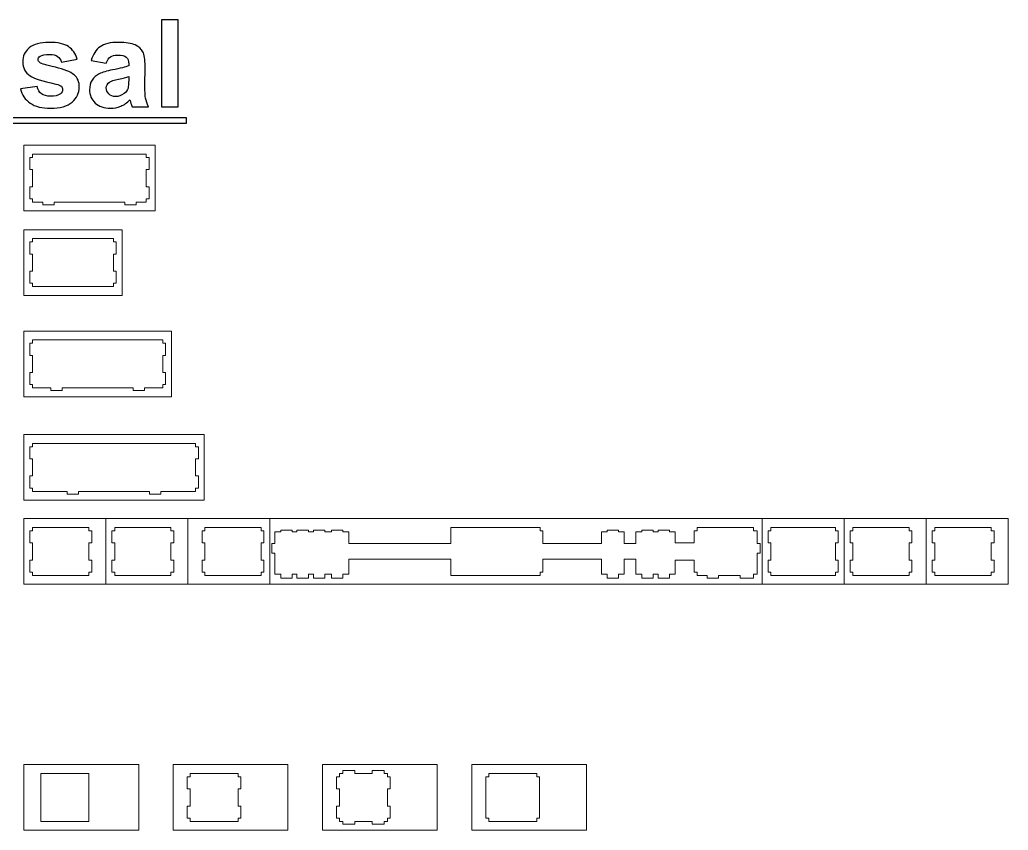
# Model space of a CAD drawing. Header units: millimetres. Extents: x -489 to 489, y -241 to 468.
# Drawn here: x 60.6 to 347.6, y 232.5 to 467.9 of the extents above; entities that cross this region are included whole.
import ezdxf

# ---------------------------------------------------------------- set-up
doc = ezdxf.new("R2010")
doc.units = ezdxf.units.MM
doc.header["$MEASUREMENT"] = 0
doc.layers.add('Layer 1', color=7, linetype='Continuous')

msp = doc.modelspace()

# ---------------------------------------------------------------- linework, layer by layer
at = {"layer": 'Layer 1', "color": 250, "lineweight": 9}
msp.add_lwpolyline([(133.2512, 303.9031), (276.1262, 303.9031), (276.1262, 322.9531), (133.2512, 322.9531), (133.2512, 303.9031)], close=True, dxfattribs=at)
at = {"layer": 'Layer 1', "color": 250}
for points, knots in [([(101.7736, 442.5953), (101.7736, 442.5953), (101.7736, 467.8541), (101.7736, 467.8541), (101.7736, 467.8541), (101.7736, 467.8541), (106.6066, 467.8541), (106.6066, 467.8541), (106.6066, 467.8541), (106.6066, 467.8541), (106.6066, 442.5953), (106.6066, 442.5953), (106.6066, 442.5953), (106.6066, 442.5953), (101.7736, 442.5953), (101.7736, 442.5953)], [0, 0, 0, 0, 0.2, 0.2, 0.2, 0.2, 0.4, 0.4, 0.4, 0.4, 0.6, 0.6, 0.6, 0.6, 1, 1, 1, 1]), ([(60.8044, 447.7458), (60.8044, 447.7458), (65.6727, 448.4867), (65.6727, 448.4867), (65.6727, 448.4867), (65.8785, 447.5518), (66.2959, 446.8404), (66.9309, 446.3583), (66.9309, 446.3583), (67.5601, 445.8702), (68.4479, 445.6292), (69.5827, 445.6292), (69.5827, 445.6292), (70.835, 445.6292), (71.7758, 445.8585), (72.4108, 446.3171), (72.4108, 446.3171), (72.8341, 446.6405), (73.0457, 447.0756), (73.0457, 447.6165), (73.0457, 447.6165), (73.0457, 447.981), (72.9282, 448.2868), (72.6989, 448.5278), (72.6989, 448.5278), (72.4578, 448.7571), (71.9169, 448.9747), (71.082, 449.1687), (71.082, 449.1687), (67.172, 450.033), (64.6967, 450.8209), (63.6501, 451.5323), (63.6501, 451.5323), (62.1979, 452.526), (61.4747, 453.9018), (61.4747, 455.6598), (61.4747, 455.6598), (61.4747, 457.2532), (62.1038, 458.5879), (63.3561, 459.6697), (63.3561, 459.6697), (64.6085, 460.7516), (66.5488, 461.2925), (69.177, 461.2925), (69.177, 461.2925), (71.6817, 461.2925), (73.5455, 460.8809), (74.7626, 460.0636), (74.7626, 460.0636), (75.9797, 459.2405), (76.8205, 458.0293), (77.2791, 456.4242), (77.2791, 456.4242), (77.2791, 456.4242), (72.7282, 455.5775), (72.7282, 455.5775), (72.7282, 455.5775), (72.5342, 456.2948), (72.1579, 456.8475), (71.6111, 457.2297), (71.6111, 457.2297), (71.0643, 457.6118), (70.2823, 457.8), (69.2652, 457.8), (69.2652, 457.8), (67.9834, 457.8), (67.0662, 457.6236), (66.5076, 457.2649), (66.5076, 457.2649), (66.1372, 457.0121), (65.9549, 456.6829), (65.9549, 456.283), (65.9549, 456.283), (65.9549, 455.9362), (66.1137, 455.6422), (66.4371, 455.4011), (66.4371, 455.4011), (66.878, 455.0777), (68.3891, 454.625), (70.9761, 454.037), (70.9761, 454.037), (73.5632, 453.4491), (75.3682, 452.7318), (76.3913, 451.8792), (76.3913, 451.8792), (77.4084, 451.0208), (77.9141, 449.8155), (77.9141, 448.275), (77.9141, 448.275), (77.9141, 446.5993), (77.2144, 445.1529), (75.8092, 443.9476), (75.8092, 443.9476), (74.4098, 442.7423), (72.3343, 442.1367), (69.5827, 442.1367), (69.5827, 442.1367), (67.0897, 442.1367), (65.1141, 442.6423), (63.656, 443.6478), (63.656, 443.6478), (62.2037, 444.6532), (61.2512, 446.0172), (60.8044, 447.7458)], [0, 0, 0, 0, 0.03703704, 0.03703704, 0.03703704, 0.03703704, 0.07407407, 0.07407407, 0.07407407, 0.07407407, 0.11111111, 0.11111111, 0.11111111, 0.11111111, 0.14814815, 0.14814815, 0.14814815, 0.14814815, 0.18518519, 0.18518519, 0.18518519, 0.18518519, 0.22222222, 0.22222222, 0.22222222, 0.22222222, 0.25925926, 0.25925926, 0.25925926, 0.25925926, 0.2962963, 0.2962963, 0.2962963, 0.2962963, 0.33333333, 0.33333333, 0.33333333, 0.33333333, 0.37037037, 0.37037037, 0.37037037, 0.37037037, 0.40740741, 0.40740741, 0.40740741, 0.40740741, 0.44444444, 0.44444444, 0.44444444, 0.44444444, 0.48148148, 0.48148148, 0.48148148, 0.48148148, 0.51851852, 0.51851852, 0.51851852, 0.51851852, 0.55555556, 0.55555556, 0.55555556, 0.55555556, 0.59259259, 0.59259259, 0.59259259, 0.59259259, 0.62962963, 0.62962963, 0.62962963, 0.62962963, 0.66666667, 0.66666667, 0.66666667, 0.66666667, 0.7037037, 0.7037037, 0.7037037, 0.7037037, 0.74074074, 0.74074074, 0.74074074, 0.74074074, 0.77777778, 0.77777778, 0.77777778, 0.77777778, 0.81481481, 0.81481481, 0.81481481, 0.81481481, 0.85185185, 0.85185185, 0.85185185, 0.85185185, 0.88888889, 0.88888889, 0.88888889, 0.88888889, 0.92592593, 0.92592593, 0.92592593, 0.92592593, 1, 1, 1, 1]), ([(85.7516, 455.26), (85.7516, 455.26), (81.3772, 456.0361), (81.3772, 456.0361), (81.3772, 456.0361), (81.8711, 457.8235), (82.7236, 459.1464), (83.9289, 460.0048), (83.9289, 460.0048), (85.1343, 460.8633), (86.9275, 461.2925), (89.3029, 461.2925), (89.3029, 461.2925), (91.4607, 461.2925), (93.0717, 461.0397), (94.1301, 460.5281), (94.1301, 460.5281), (95.1825, 460.0166), (95.9292, 459.3698), (96.3584, 458.582), (96.3584, 458.582), (96.7877, 457.7941), (97.0052, 456.3536), (97.0052, 454.2487), (97.0052, 454.2487), (97.0052, 454.2487), (96.9347, 448.6043), (96.9347, 448.6043), (96.9347, 448.6043), (96.9347, 446.9991), (97.0111, 445.8115), (97.164, 445.0471), (97.164, 445.0471), (97.3168, 444.2827), (97.6049, 443.4655), (98.0283, 442.5953), (98.0283, 442.5953), (98.0283, 442.5953), (93.2305, 442.5953), (93.2305, 442.5953), (93.2305, 442.5953), (93.107, 442.9128), (92.9483, 443.3832), (92.766, 444.0064), (92.766, 444.0064), (92.6896, 444.2945), (92.6308, 444.4827), (92.5955, 444.5709), (92.5955, 444.5709), (91.7723, 443.7595), (90.8904, 443.1539), (89.9497, 442.7482), (89.9497, 442.7482), (89.0089, 442.3425), (88.0094, 442.1367), (86.9452, 442.1367), (86.9452, 442.1367), (85.0696, 442.1367), (83.5879, 442.6482), (82.5061, 443.6713), (82.5061, 443.6713), (81.4242, 444.6884), (80.8833, 445.982), (80.8833, 447.5459), (80.8833, 447.5459), (80.8833, 448.5749), (81.1302, 449.498), (81.6241, 450.3094), (81.6241, 450.3094), (82.118, 451.1149), (82.8059, 451.7381), (83.6996, 452.1673), (83.6996, 452.1673), (84.5875, 452.5965), (85.8692, 452.9728), (87.5449, 453.2962), (87.5449, 453.2962), (89.8027, 453.7195), (91.3725, 454.1193), (92.2427, 454.4839), (92.2427, 454.4839), (92.2427, 454.4839), (92.2427, 454.9719), (92.2427, 454.9719), (92.2427, 454.9719), (92.2427, 455.9126), (92.0134, 456.5829), (91.5548, 456.9886), (91.5548, 456.9886), (91.0903, 457.3884), (90.2201, 457.5883), (88.9443, 457.5883), (88.9443, 457.5883), (88.0799, 457.5883), (87.4097, 457.4178), (86.9275, 457.0709), (86.9275, 457.0709), (86.4395, 456.7299), (86.0515, 456.1243), (85.7516, 455.26)], [0, 0, 0, 0, 0.03846154, 0.03846154, 0.03846154, 0.03846154, 0.07692308, 0.07692308, 0.07692308, 0.07692308, 0.11538462, 0.11538462, 0.11538462, 0.11538462, 0.15384615, 0.15384615, 0.15384615, 0.15384615, 0.19230769, 0.19230769, 0.19230769, 0.19230769, 0.23076923, 0.23076923, 0.23076923, 0.23076923, 0.26923077, 0.26923077, 0.26923077, 0.26923077, 0.30769231, 0.30769231, 0.30769231, 0.30769231, 0.34615385, 0.34615385, 0.34615385, 0.34615385, 0.38461538, 0.38461538, 0.38461538, 0.38461538, 0.42307692, 0.42307692, 0.42307692, 0.42307692, 0.46153846, 0.46153846, 0.46153846, 0.46153846, 0.5, 0.5, 0.5, 0.5, 0.53846154, 0.53846154, 0.53846154, 0.53846154, 0.57692308, 0.57692308, 0.57692308, 0.57692308, 0.61538462, 0.61538462, 0.61538462, 0.61538462, 0.65384615, 0.65384615, 0.65384615, 0.65384615, 0.69230769, 0.69230769, 0.69230769, 0.69230769, 0.73076923, 0.73076923, 0.73076923, 0.73076923, 0.76923077, 0.76923077, 0.76923077, 0.76923077, 0.80769231, 0.80769231, 0.80769231, 0.80769231, 0.84615385, 0.84615385, 0.84615385, 0.84615385, 0.88461538, 0.88461538, 0.88461538, 0.88461538, 0.92307692, 0.92307692, 0.92307692, 0.92307692, 1, 1, 1, 1]), ([(92.2427, 451.3442), (91.6254, 451.1384), (90.6435, 450.8914), (89.297, 450.6033), (89.297, 450.6033), (87.9565, 450.3152), (87.0745, 450.033), (86.663, 449.7626), (86.663, 449.7626), (86.0338, 449.3098), (85.7163, 448.7454), (85.7163, 448.0575), (85.7163, 448.0575), (85.7163, 447.3754), (85.9692, 446.7933), (86.4748, 446.2995), (86.4748, 446.2995), (86.9805, 445.8056), (87.6213, 445.5586), (88.4033, 445.5586), (88.4033, 445.5586), (89.2735, 445.5586), (90.1084, 445.8467), (90.9022, 446.4171), (90.9022, 446.4171), (91.4842, 446.858), (91.8723, 447.3872), (92.0546, 448.0222), (92.0546, 448.0222), (92.178, 448.4338), (92.2427, 449.2216), (92.2427, 450.3799), (92.2427, 450.3799), (92.2427, 450.3799), (92.2427, 451.3442), (92.2427, 451.3442)], [0, 0, 0, 0, 0.1, 0.1, 0.1, 0.1, 0.2, 0.2, 0.2, 0.2, 0.3, 0.3, 0.3, 0.3, 0.4, 0.4, 0.4, 0.4, 0.5, 0.5, 0.5, 0.5, 0.6, 0.6, 0.6, 0.6, 0.7, 0.7, 0.7, 0.7, 0.8, 0.8, 0.8, 0.8, 1, 1, 1, 1]), ([(-49.803, 439.3882), (-49.803, 439.3882), (109.0349, 439.3882), (109.0349, 439.3882), (109.0349, 439.3882), (109.0349, 439.3882), (109.0349, 437.7847), (109.0349, 437.7847), (109.0349, 437.7847), (109.0349, 437.7847), (-49.803, 437.7847), (-49.803, 437.7847), (-49.803, 437.7847), (-49.803, 437.7847), (-49.803, 439.3882), (-49.803, 439.3882)], [0, 0, 0, 0, 0.2, 0.2, 0.2, 0.2, 0.4, 0.4, 0.4, 0.4, 0.6, 0.6, 0.6, 0.6, 1, 1, 1, 1])]:
    msp.add_open_spline(points, degree=3, knots=knots, dxfattribs=at)
at = {"layer": 'Layer 1', "color": 250, "lineweight": 9}
for points, knots in [([(61.8137, 431.3939), (61.8137, 431.3939), (61.8137, 412.3439), (61.8137, 412.3439), (61.8137, 412.3439), (61.8137, 412.3439), (99.9137, 412.3439), (99.9137, 412.3439), (99.9137, 412.3439), (99.9137, 412.3439), (99.9137, 431.3939), (99.9137, 431.3939), (99.9137, 431.3939), (99.9137, 431.3939), (61.8137, 431.3939), (61.8137, 431.3939)], [0, 0, 0, 0, 0.2, 0.2, 0.2, 0.2, 0.4, 0.4, 0.4, 0.4, 0.6, 0.6, 0.6, 0.6, 1, 1, 1, 1]), ([(61.8137, 387.7939), (61.8137, 387.7939), (61.8137, 406.8439), (61.8137, 406.8439), (61.8137, 406.8439), (61.8137, 406.8439), (90.3887, 406.8439), (90.3887, 406.8439), (90.3887, 406.8439), (90.3887, 406.8439), (90.3887, 387.7939), (90.3887, 387.7939), (90.3887, 387.7939), (90.3887, 387.7939), (61.8137, 387.7939), (61.8137, 387.7939)], [0, 0, 0, 0, 0.2, 0.2, 0.2, 0.2, 0.4, 0.4, 0.4, 0.4, 0.6, 0.6, 0.6, 0.6, 1, 1, 1, 1]), ([(61.8137, 358.3563), (61.8137, 358.3563), (61.8137, 377.4063), (61.8137, 377.4063), (61.8137, 377.4063), (61.8137, 377.4063), (104.6762, 377.4063), (104.6762, 377.4063), (104.6762, 377.4063), (104.6762, 377.4063), (104.6762, 358.3563), (104.6762, 358.3563), (104.6762, 358.3563), (104.6762, 358.3563), (61.8137, 358.3563), (61.8137, 358.3563)], [0, 0, 0, 0, 0.2, 0.2, 0.2, 0.2, 0.4, 0.4, 0.4, 0.4, 0.6, 0.6, 0.6, 0.6, 1, 1, 1, 1]), ([(61.8137, 347.3744), (61.8137, 347.3744), (61.8137, 328.3244), (61.8137, 328.3244), (61.8137, 328.3244), (61.8137, 328.3244), (114.2012, 328.3244), (114.2012, 328.3244), (114.2012, 328.3244), (114.2012, 328.3244), (114.2012, 347.3744), (114.2012, 347.3744), (114.2012, 347.3744), (114.2012, 347.3744), (61.8137, 347.3744), (61.8137, 347.3744)], [0, 0, 0, 0, 0.2, 0.2, 0.2, 0.2, 0.4, 0.4, 0.4, 0.4, 0.6, 0.6, 0.6, 0.6, 1, 1, 1, 1]), ([(61.8137, 303.9031), (61.8137, 303.9031), (61.8137, 322.9531), (61.8137, 322.9531), (61.8137, 322.9531), (61.8137, 322.9531), (85.6262, 322.9531), (85.6262, 322.9531), (85.6262, 322.9531), (85.6262, 322.9531), (85.6262, 303.9031), (85.6262, 303.9031), (85.6262, 303.9031), (85.6262, 303.9031), (61.8137, 303.9031), (61.8137, 303.9031)], [0, 0, 0, 0, 0.2, 0.2, 0.2, 0.2, 0.4, 0.4, 0.4, 0.4, 0.6, 0.6, 0.6, 0.6, 1, 1, 1, 1]), ([(85.6262, 303.9031), (85.6262, 303.9031), (85.6262, 322.9531), (85.6262, 322.9531), (85.6262, 322.9531), (85.6262, 322.9531), (109.4387, 322.9531), (109.4387, 322.9531), (109.4387, 322.9531), (109.4387, 322.9531), (109.4387, 303.9031), (109.4387, 303.9031), (109.4387, 303.9031), (109.4387, 303.9031), (85.6262, 303.9031), (85.6262, 303.9031)], [0, 0, 0, 0, 0.2, 0.2, 0.2, 0.2, 0.4, 0.4, 0.4, 0.4, 0.6, 0.6, 0.6, 0.6, 1, 1, 1, 1]), ([(109.4387, 303.9031), (109.4387, 303.9031), (109.4387, 322.9531), (109.4387, 322.9531), (109.4387, 322.9531), (109.4387, 322.9531), (133.2512, 322.9531), (133.2512, 322.9531), (133.2512, 322.9531), (133.2512, 322.9531), (133.2512, 303.9031), (133.2512, 303.9031), (133.2512, 303.9031), (133.2512, 303.9031), (109.4387, 303.9031), (109.4387, 303.9031)], [0, 0, 0, 0, 0.2, 0.2, 0.2, 0.2, 0.4, 0.4, 0.4, 0.4, 0.6, 0.6, 0.6, 0.6, 1, 1, 1, 1]), ([(276.1262, 303.9031), (276.1262, 303.9031), (276.1262, 322.9531), (276.1262, 322.9531), (276.1262, 322.9531), (276.1262, 322.9531), (299.9387, 322.9531), (299.9387, 322.9531), (299.9387, 322.9531), (299.9387, 322.9531), (299.9387, 303.9031), (299.9387, 303.9031), (299.9387, 303.9031), (299.9387, 303.9031), (276.1262, 303.9031), (276.1262, 303.9031)], [0, 0, 0, 0, 0.2, 0.2, 0.2, 0.2, 0.4, 0.4, 0.4, 0.4, 0.6, 0.6, 0.6, 0.6, 1, 1, 1, 1]), ([(299.9387, 303.9031), (299.9387, 303.9031), (299.9387, 322.9531), (299.9387, 322.9531), (299.9387, 322.9531), (299.9387, 322.9531), (323.7512, 322.9531), (323.7512, 322.9531), (323.7512, 322.9531), (323.7512, 322.9531), (323.7512, 303.9031), (323.7512, 303.9031), (323.7512, 303.9031), (323.7512, 303.9031), (299.9387, 303.9031), (299.9387, 303.9031)], [0, 0, 0, 0, 0.2, 0.2, 0.2, 0.2, 0.4, 0.4, 0.4, 0.4, 0.6, 0.6, 0.6, 0.6, 1, 1, 1, 1]), ([(323.7512, 303.9031), (323.7512, 303.9031), (323.7512, 322.9531), (323.7512, 322.9531), (323.7512, 322.9531), (323.7512, 322.9531), (347.5637, 322.9531), (347.5637, 322.9531), (347.5637, 322.9531), (347.5637, 322.9531), (347.5637, 303.9031), (347.5637, 303.9031), (347.5637, 303.9031), (347.5637, 303.9031), (323.7512, 303.9031), (323.7512, 303.9031)], [0, 0, 0, 0, 0.2, 0.2, 0.2, 0.2, 0.4, 0.4, 0.4, 0.4, 0.6, 0.6, 0.6, 0.6, 1, 1, 1, 1]), ([(61.8137, 232.4552), (61.8137, 232.4552), (61.8137, 251.5052), (61.8137, 251.5052), (61.8137, 251.5052), (61.8137, 251.5052), (95.1512, 251.5052), (95.1512, 251.5052), (95.1512, 251.5052), (95.1512, 251.5052), (95.1512, 232.4552), (95.1512, 232.4552), (95.1512, 232.4552), (95.1512, 232.4552), (61.8137, 232.4552), (61.8137, 232.4552)], [0, 0, 0, 0, 0.2, 0.2, 0.2, 0.2, 0.4, 0.4, 0.4, 0.4, 0.6, 0.6, 0.6, 0.6, 1, 1, 1, 1]), ([(105.1512, 232.4552), (105.1512, 232.4552), (105.1512, 251.5052), (105.1512, 251.5052), (105.1512, 251.5052), (105.1512, 251.5052), (138.4887, 251.5052), (138.4887, 251.5052), (138.4887, 251.5052), (138.4887, 251.5052), (138.4887, 232.4552), (138.4887, 232.4552), (138.4887, 232.4552), (138.4887, 232.4552), (105.1512, 232.4552), (105.1512, 232.4552)], [0, 0, 0, 0, 0.2, 0.2, 0.2, 0.2, 0.4, 0.4, 0.4, 0.4, 0.6, 0.6, 0.6, 0.6, 1, 1, 1, 1]), ([(148.4887, 232.4552), (148.4887, 232.4552), (148.4887, 251.5052), (148.4887, 251.5052), (148.4887, 251.5052), (148.4887, 251.5052), (181.8262, 251.5052), (181.8262, 251.5052), (181.8262, 251.5052), (181.8262, 251.5052), (181.8262, 232.4552), (181.8262, 232.4552), (181.8262, 232.4552), (181.8262, 232.4552), (148.4887, 232.4552), (148.4887, 232.4552)], [0, 0, 0, 0, 0.2, 0.2, 0.2, 0.2, 0.4, 0.4, 0.4, 0.4, 0.6, 0.6, 0.6, 0.6, 1, 1, 1, 1]), ([(191.8262, 232.4552), (191.8262, 232.4552), (191.8262, 251.5052), (191.8262, 251.5052), (191.8262, 251.5052), (191.8262, 251.5052), (225.1637, 251.5052), (225.1637, 251.5052), (225.1637, 251.5052), (225.1637, 251.5052), (225.1637, 232.4552), (225.1637, 232.4552), (225.1637, 232.4552), (225.1637, 232.4552), (191.8262, 232.4552), (191.8262, 232.4552)], [0, 0, 0, 0, 0.2, 0.2, 0.2, 0.2, 0.4, 0.4, 0.4, 0.4, 0.6, 0.6, 0.6, 0.6, 1, 1, 1, 1]), ([(195.936, 235.9987), (195.936, 235.9987), (195.936, 247.9865), (195.936, 247.9865), (195.936, 247.9865), (195.936, 247.9865), (196.7474, 247.9865), (196.7474, 247.9865)], [0, 0, 0, 0, 0.33333333, 0.33333333, 0.33333333, 0.33333333, 1, 1, 1, 1]), ([(211.5039, 235.9987), (211.5039, 235.9987), (211.5039, 247.9865), (211.5039, 247.9865), (211.5039, 247.9865), (211.5039, 247.9865), (210.6925, 247.9865), (210.6925, 247.9865)], [0, 0, 0, 0, 0.33333333, 0.33333333, 0.33333333, 0.33333333, 1, 1, 1, 1])]:
    msp.add_open_spline(points, degree=3, knots=knots, dxfattribs=at)
for points in [[(63.5548, 427.8629), (63.5548, 427.8629), (64.3662, 427.8629), (64.3662, 427.8629)], [(63.5548, 424.369), (63.5548, 424.369), (63.5548, 427.8629), (63.5548, 427.8629)], [(64.3662, 427.8629), (64.3662, 427.8629), (64.3662, 428.8416), (64.3662, 428.8416)], [(64.3662, 428.8416), (64.3662, 428.8416), (97.3613, 428.8416), (97.3613, 428.8416)], [(97.3613, 427.8629), (97.3613, 427.8629), (97.3613, 428.8416), (97.3613, 428.8416)], [(98.1727, 427.8629), (98.1727, 427.8629), (97.3613, 427.8629), (97.3613, 427.8629)], [(98.1727, 427.8629), (98.1727, 427.8629), (98.1727, 424.369), (98.1727, 424.369)], [(64.3662, 424.369), (64.3662, 424.369), (63.5548, 424.369), (63.5548, 424.369)], [(64.3662, 419.369), (64.3662, 419.369), (64.3662, 424.369), (64.3662, 424.369)], [(97.3613, 424.369), (97.3613, 424.369), (98.1727, 424.369), (98.1727, 424.369)], [(97.3613, 424.369), (97.3613, 424.369), (97.3613, 419.369), (97.3613, 419.369)], [(63.5548, 419.369), (63.5548, 419.369), (64.3662, 419.369), (64.3662, 419.369)], [(63.5548, 415.8751), (63.5548, 415.8751), (63.5548, 419.369), (63.5548, 419.369)], [(98.1727, 419.369), (98.1727, 419.369), (97.3613, 419.369), (97.3613, 419.369)], [(98.1727, 419.369), (98.1727, 419.369), (98.1727, 415.8751), (98.1727, 415.8751)], [(64.3662, 415.8751), (64.3662, 415.8751), (63.5548, 415.8751), (63.5548, 415.8751)], [(64.3662, 414.8964), (64.3662, 414.8964), (64.3662, 415.8751), (64.3662, 415.8751)], [(67.2747, 414.8964), (67.2747, 414.8964), (64.3662, 414.8964), (64.3662, 414.8964)], [(67.2747, 414.8964), (67.2747, 414.8964), (67.2747, 414.1219), (67.2747, 414.1219)], [(67.2747, 414.1219), (67.2747, 414.1219), (70.5767, 414.1219), (70.5767, 414.1219)], [(70.5767, 414.1219), (70.5767, 414.1219), (70.5767, 414.8964), (70.5767, 414.8964)], [(70.5767, 414.8964), (70.5767, 414.8964), (91.1507, 414.8964), (91.1507, 414.8964)], [(91.1507, 414.8964), (91.1507, 414.8964), (91.1507, 414.1219), (91.1507, 414.1219)], [(91.1507, 414.1219), (91.1507, 414.1219), (94.4527, 414.1219), (94.4527, 414.1219)], [(97.3613, 414.8964), (97.3613, 414.8964), (94.4527, 414.8964), (94.4527, 414.8964)], [(94.4527, 414.1219), (94.4527, 414.1219), (94.4527, 414.8964), (94.4527, 414.8964)], [(97.3613, 415.8751), (97.3613, 415.8751), (97.3613, 414.8964), (97.3613, 414.8964)], [(97.3613, 415.8751), (97.3613, 415.8751), (98.1727, 415.8751), (98.1727, 415.8751)], [(63.5548, 403.3129), (63.5548, 403.3129), (64.3662, 403.3129), (64.3662, 403.3129)], [(63.5548, 399.819), (63.5548, 399.819), (63.5548, 403.3129), (63.5548, 403.3129)], [(64.3662, 403.3129), (64.3662, 403.3129), (64.3662, 404.2916), (64.3662, 404.2916)], [(64.3662, 404.2916), (64.3662, 404.2916), (87.8363, 404.2916), (87.8363, 404.2916)], [(87.8363, 403.3129), (87.8363, 403.3129), (87.8363, 404.2916), (87.8363, 404.2916)], [(88.6477, 403.3129), (88.6477, 403.3129), (87.8363, 403.3129), (87.8363, 403.3129)], [(88.6477, 403.3129), (88.6477, 403.3129), (88.6477, 399.819), (88.6477, 399.819)], [(64.3662, 399.819), (64.3662, 399.819), (63.5548, 399.819), (63.5548, 399.819)], [(64.3662, 394.819), (64.3662, 394.819), (64.3662, 399.819), (64.3662, 399.819)], [(87.8363, 399.819), (87.8363, 399.819), (88.6477, 399.819), (88.6477, 399.819)], [(87.8363, 399.819), (87.8363, 399.819), (87.8363, 394.819), (87.8363, 394.819)], [(63.5548, 394.819), (63.5548, 394.819), (64.3662, 394.819), (64.3662, 394.819)], [(63.5548, 391.3251), (63.5548, 391.3251), (63.5548, 394.819), (63.5548, 394.819)], [(88.6477, 394.819), (88.6477, 394.819), (87.8363, 394.819), (87.8363, 394.819)], [(88.6477, 394.819), (88.6477, 394.819), (88.6477, 391.3251), (88.6477, 391.3251)], [(64.3662, 391.3251), (64.3662, 391.3251), (63.5548, 391.3251), (63.5548, 391.3251)], [(64.3662, 390.3464), (64.3662, 390.3464), (64.3662, 391.3251), (64.3662, 391.3251)], [(87.8363, 390.3464), (87.8363, 390.3464), (64.3662, 390.3464), (64.3662, 390.3464)], [(87.8363, 391.3251), (87.8363, 391.3251), (87.8363, 390.3464), (87.8363, 390.3464)], [(87.8363, 391.3251), (87.8363, 391.3251), (88.6477, 391.3251), (88.6477, 391.3251)], [(63.5548, 373.8753), (63.5548, 373.8753), (64.3662, 373.8753), (64.3662, 373.8753)], [(63.5548, 370.3814), (63.5548, 370.3814), (63.5548, 373.8753), (63.5548, 373.8753)], [(64.3662, 373.8753), (64.3662, 373.8753), (64.3662, 374.854), (64.3662, 374.854)], [(64.3662, 374.8539), (64.3662, 374.8539), (102.1238, 374.8539), (102.1238, 374.8539)], [(102.1238, 373.8753), (102.1238, 373.8753), (102.1238, 374.854), (102.1238, 374.854)], [(102.9352, 373.8753), (102.9352, 373.8753), (102.1238, 373.8753), (102.1238, 373.8753)], [(102.9352, 373.8753), (102.9352, 373.8753), (102.9352, 370.3814), (102.9352, 370.3814)], [(64.3662, 370.3814), (64.3662, 370.3814), (63.5548, 370.3814), (63.5548, 370.3814)], [(64.3662, 365.3814), (64.3662, 365.3814), (64.3662, 370.3814), (64.3662, 370.3814)], [(102.1238, 370.3814), (102.1238, 370.3814), (102.9352, 370.3814), (102.9352, 370.3814)], [(102.1238, 370.3814), (102.1238, 370.3814), (102.1238, 365.3814), (102.1238, 365.3814)], [(63.5548, 365.3814), (63.5548, 365.3814), (64.3662, 365.3814), (64.3662, 365.3814)], [(63.5548, 361.8875), (63.5548, 361.8875), (63.5548, 365.3814), (63.5548, 365.3814)], [(102.9352, 365.3814), (102.9352, 365.3814), (102.1238, 365.3814), (102.1238, 365.3814)], [(102.9352, 365.3814), (102.9352, 365.3814), (102.9352, 361.8875), (102.9352, 361.8875)], [(64.3662, 361.8875), (64.3662, 361.8875), (63.5548, 361.8875), (63.5548, 361.8875)], [(64.3662, 360.9088), (64.3662, 360.9088), (64.3662, 361.8875), (64.3662, 361.8875)], [(102.1238, 361.8875), (102.1238, 361.8875), (102.1238, 360.9088), (102.1238, 360.9088)], [(102.1238, 361.8875), (102.1238, 361.8875), (102.9352, 361.8875), (102.9352, 361.8875)], [(69.656, 360.9087), (69.656, 360.9087), (64.3662, 360.9087), (64.3662, 360.9087)], [(69.656, 360.9087), (69.656, 360.9087), (69.656, 360.1343), (69.656, 360.1343)], [(69.656, 360.1343), (69.656, 360.1343), (72.958, 360.1343), (72.958, 360.1343)], [(72.958, 360.1343), (72.958, 360.1343), (72.958, 360.9088), (72.958, 360.9088)], [(93.532, 360.9088), (93.532, 360.9088), (72.958, 360.9088), (72.958, 360.9088)], [(93.532, 360.9088), (93.532, 360.9088), (93.532, 360.1343), (93.532, 360.1343)], [(93.532, 360.1343), (93.532, 360.1343), (96.834, 360.1343), (96.834, 360.1343)], [(102.1238, 360.9088), (102.1238, 360.9088), (96.834, 360.9088), (96.834, 360.9088)], [(96.834, 360.1343), (96.834, 360.1343), (96.834, 360.9088), (96.834, 360.9088)], [(64.3662, 343.8434), (64.3662, 343.8434), (64.3662, 344.8221), (64.3662, 344.8221)], [(64.3662, 344.8221), (64.3662, 344.8221), (111.6488, 344.8221), (111.6488, 344.8221)], [(111.6488, 343.8434), (111.6488, 343.8434), (111.6488, 344.8221), (111.6488, 344.8221)], [(63.5548, 343.8434), (63.5548, 343.8434), (64.3662, 343.8434), (64.3662, 343.8434)], [(63.5548, 340.3495), (63.5548, 340.3495), (63.5548, 343.8434), (63.5548, 343.8434)], [(112.4602, 343.8434), (112.4602, 343.8434), (111.6488, 343.8434), (111.6488, 343.8434)], [(112.4602, 343.8434), (112.4602, 343.8434), (112.4602, 340.3495), (112.4602, 340.3495)], [(64.3662, 340.3495), (64.3662, 340.3495), (63.5548, 340.3495), (63.5548, 340.3495)], [(64.3662, 335.3495), (64.3662, 335.3495), (64.3662, 340.3495), (64.3662, 340.3495)], [(111.6488, 340.3495), (111.6488, 340.3495), (112.4602, 340.3495), (112.4602, 340.3495)], [(111.6488, 340.3495), (111.6488, 340.3495), (111.6488, 335.3495), (111.6488, 335.3495)], [(63.5548, 335.3495), (63.5548, 335.3495), (64.3662, 335.3495), (64.3662, 335.3495)], [(63.5548, 331.8556), (63.5548, 331.8556), (63.5548, 335.3495), (63.5548, 335.3495)], [(112.4602, 335.3495), (112.4602, 335.3495), (111.6488, 335.3495), (111.6488, 335.3495)], [(112.4602, 335.3495), (112.4602, 335.3495), (112.4602, 331.8556), (112.4602, 331.8556)], [(64.3662, 331.8556), (64.3662, 331.8556), (63.5548, 331.8556), (63.5548, 331.8556)], [(64.3662, 330.8769), (64.3662, 330.8769), (64.3662, 331.8556), (64.3662, 331.8556)], [(74.4185, 330.8769), (74.4185, 330.8769), (64.3662, 330.8769), (64.3662, 330.8769)], [(74.4185, 330.8768), (74.4185, 330.8768), (74.4185, 330.1024), (74.4185, 330.1024)], [(74.4185, 330.1024), (74.4185, 330.1024), (77.7205, 330.1024), (77.7205, 330.1024)], [(98.2945, 330.8769), (98.2945, 330.8769), (77.7205, 330.8769), (77.7205, 330.8769)], [(77.7205, 330.1024), (77.7205, 330.1024), (77.7205, 330.8768), (77.7205, 330.8768)], [(98.2945, 330.8769), (98.2945, 330.8769), (98.2945, 330.1024), (98.2945, 330.1024)], [(98.2945, 330.1024), (98.2945, 330.1024), (101.5965, 330.1024), (101.5965, 330.1024)], [(101.5965, 330.1024), (101.5965, 330.1024), (101.5965, 330.8769), (101.5965, 330.8769)], [(111.6488, 330.8769), (111.6488, 330.8769), (101.5965, 330.8769), (101.5965, 330.8769)], [(111.6488, 331.8556), (111.6488, 331.8556), (111.6488, 330.8769), (111.6488, 330.8769)], [(111.6488, 331.8556), (111.6488, 331.8556), (112.4602, 331.8556), (112.4602, 331.8556)], [(63.5548, 319.4221), (63.5548, 319.4221), (64.3662, 319.4221), (64.3662, 319.4221)], [(63.5548, 315.9282), (63.5548, 315.9282), (63.5548, 319.4221), (63.5548, 319.4221)], [(64.3662, 319.4221), (64.3662, 319.4221), (64.3662, 320.4008), (64.3662, 320.4008)], [(64.3662, 320.4008), (64.3662, 320.4008), (80.6925, 320.4008), (80.6925, 320.4008)], [(80.6925, 319.422), (80.6925, 319.422), (80.6925, 320.4007), (80.6925, 320.4007)], [(81.5039, 319.422), (81.5039, 319.422), (80.6925, 319.422), (80.6925, 319.422)], [(81.5039, 319.422), (81.5039, 319.422), (81.5039, 315.9281), (81.5039, 315.9281)], [(87.3672, 319.422), (87.3672, 319.422), (88.1786, 319.422), (88.1786, 319.422)], [(87.3672, 315.9281), (87.3672, 315.9281), (87.3672, 319.422), (87.3672, 319.422)], [(88.1786, 319.422), (88.1786, 319.422), (88.1786, 320.4007), (88.1786, 320.4007)], [(88.1786, 320.4007), (88.1786, 320.4007), (104.5049, 320.4007), (104.5049, 320.4007)], [(104.5049, 319.4219), (104.5049, 319.4219), (104.5049, 320.4006), (104.5049, 320.4006)], [(105.3163, 319.4219), (105.3163, 319.4219), (104.5049, 319.4219), (104.5049, 319.4219)], [(105.3163, 319.4219), (105.3163, 319.4219), (105.3163, 315.928), (105.3163, 315.928)], [(113.561, 319.422), (113.561, 319.422), (114.3724, 319.422), (114.3724, 319.422)], [(113.561, 315.9281), (113.561, 315.9281), (113.561, 319.422), (113.561, 319.422)], [(114.3724, 319.422), (114.3724, 319.422), (114.3724, 320.4007), (114.3724, 320.4007)], [(114.3724, 320.4007), (114.3724, 320.4007), (130.6987, 320.4007), (130.6987, 320.4007)], [(130.6987, 319.4219), (130.6987, 319.4219), (130.6987, 320.4006), (130.6987, 320.4006)], [(131.5101, 319.4219), (131.5101, 319.4219), (130.6987, 319.4219), (130.6987, 319.4219)], [(131.5101, 319.4219), (131.5101, 319.4219), (131.5101, 315.928), (131.5101, 315.928)], [(136.3627, 319.1177), (136.3627, 319.1177), (134.6863, 319.1177), (134.6863, 319.1177)], [(134.6863, 319.1177), (134.6863, 319.1177), (134.6863, 315.7141), (134.6863, 315.7141)], [(139.6647, 319.6511), (139.6647, 319.6511), (136.3627, 319.6511), (136.3627, 319.6511)], [(136.3627, 319.6511), (136.3627, 319.6511), (136.3627, 319.1177), (136.3627, 319.1177)], [(139.6647, 319.1177), (139.6647, 319.1177), (139.6647, 319.6511), (139.6647, 319.6511)], [(141.0935, 319.1177), (141.0935, 319.1177), (139.6647, 319.1177), (139.6647, 319.1177)], [(141.0935, 319.6511), (141.0935, 319.6511), (141.0935, 319.1177), (141.0935, 319.1177)], [(144.3955, 319.6511), (144.3955, 319.6511), (141.0935, 319.6511), (141.0935, 319.6511)], [(144.3955, 319.6511), (144.3955, 319.6511), (144.3955, 319.1177), (144.3955, 319.1177)], [(145.8877, 319.1177), (145.8877, 319.1177), (144.3955, 319.1177), (144.3955, 319.1177)], [(149.1897, 319.6511), (149.1897, 319.6511), (145.8877, 319.6511), (145.8877, 319.6511)], [(145.8877, 319.6511), (145.8877, 319.6511), (145.8877, 319.1177), (145.8877, 319.1177)], [(149.1897, 319.1177), (149.1897, 319.1177), (149.1897, 319.6511), (149.1897, 319.6511)], [(151.1315, 319.1177), (151.1315, 319.1177), (149.1897, 319.1177), (149.1897, 319.1177)], [(151.1315, 319.6511), (151.1315, 319.6511), (151.1315, 319.1177), (151.1315, 319.1177)], [(154.4335, 319.6511), (154.4335, 319.6511), (151.1315, 319.6511), (151.1315, 319.6511)], [(154.4335, 319.6511), (154.4335, 319.6511), (154.4335, 319.1177), (154.4335, 319.1177)], [(156.1099, 319.1177), (156.1099, 319.1177), (154.4335, 319.1177), (154.4335, 319.1177)], [(156.1099, 315.7141), (156.1099, 315.7141), (156.1099, 319.1177), (156.1099, 319.1177)], [(185.7975, 315.7141), (185.7975, 315.7141), (185.7975, 320.4131), (185.7975, 320.4131)], [(211.6712, 320.4131), (211.6712, 320.4131), (185.7975, 320.4131), (185.7975, 320.4131)], [(211.6737, 320.4131), (211.6737, 320.4131), (211.6737, 319.4327), (211.6737, 319.4327)], [(211.6737, 319.4327), (211.6737, 319.4327), (212.4865, 319.4327), (212.4865, 319.4327)], [(212.4865, 315.7141), (212.4865, 315.7141), (212.4865, 319.4327), (212.4865, 319.4327)], [(229.4551, 315.7141), (229.4551, 315.7141), (229.4551, 319.1177), (229.4551, 319.1177)], [(229.4551, 319.1177), (229.4551, 319.1177), (231.1315, 319.1177), (231.1315, 319.1177)], [(231.1315, 319.6511), (231.1315, 319.6511), (231.1315, 319.1177), (231.1315, 319.1177)], [(231.1315, 319.6511), (231.1315, 319.6511), (234.4335, 319.6511), (234.4335, 319.6511)], [(234.4335, 319.6511), (234.4335, 319.6511), (234.4335, 319.1177), (234.4335, 319.1177)], [(234.4335, 319.1177), (234.4335, 319.1177), (236.1099, 319.1177), (236.1099, 319.1177)], [(236.1099, 315.7141), (236.1099, 315.7141), (236.1099, 319.1177), (236.1099, 319.1177)], [(239.4931, 315.7141), (239.4931, 315.7141), (239.4931, 319.1177), (239.4931, 319.1177)], [(241.1695, 319.1177), (241.1695, 319.1177), (239.4931, 319.1177), (239.4931, 319.1177)], [(241.1695, 319.6511), (241.1695, 319.6511), (241.1695, 319.1177), (241.1695, 319.1177)], [(244.4715, 319.6511), (244.4715, 319.6511), (241.1695, 319.6511), (241.1695, 319.6511)], [(244.4715, 319.6511), (244.4715, 319.6511), (244.4715, 319.1177), (244.4715, 319.1177)], [(244.4715, 319.1177), (244.4715, 319.1177), (245.9003, 319.1177), (245.9003, 319.1177)], [(249.2023, 319.6511), (249.2023, 319.6511), (245.9003, 319.6511), (245.9003, 319.6511)], [(245.9003, 319.6511), (245.9003, 319.6511), (245.9003, 319.1177), (245.9003, 319.1177)], [(249.2023, 319.1177), (249.2023, 319.1177), (249.2023, 319.6511), (249.2023, 319.6511)], [(250.8787, 319.1177), (250.8787, 319.1177), (249.2023, 319.1177), (249.2023, 319.1177)], [(250.8787, 315.9281), (250.8787, 315.9281), (250.8787, 319.1177), (250.8787, 319.1177)], [(256.436, 319.422), (256.436, 319.422), (257.2474, 319.422), (257.2474, 319.422)], [(256.436, 315.9281), (256.436, 315.9281), (256.436, 319.422), (256.436, 319.422)], [(257.2474, 319.422), (257.2474, 319.422), (257.2474, 320.4007), (257.2474, 320.4007)], [(257.2474, 320.4007), (257.2474, 320.4007), (273.5737, 320.4007), (273.5737, 320.4007)], [(273.5737, 320.4007), (273.5737, 320.4007), (273.5737, 319.422), (273.5737, 319.422)], [(273.5737, 319.422), (273.5737, 319.422), (274.6911, 319.422), (274.6911, 319.422)], [(274.6911, 319.422), (274.6911, 319.422), (274.6911, 315.7141), (274.6911, 315.7141)], [(277.8672, 319.422), (277.8672, 319.422), (278.6786, 319.422), (278.6786, 319.422)], [(277.8672, 315.9281), (277.8672, 315.9281), (277.8672, 319.422), (277.8672, 319.422)], [(278.6786, 319.422), (278.6786, 319.422), (278.6786, 320.4007), (278.6786, 320.4007)], [(278.6786, 320.4007), (278.6786, 320.4007), (297.3863, 320.4007), (297.3863, 320.4007)], [(297.3863, 319.4221), (297.3863, 319.4221), (297.3863, 320.4008), (297.3863, 320.4008)], [(298.1977, 319.4221), (298.1977, 319.4221), (297.3863, 319.4221), (297.3863, 319.4221)], [(298.1977, 319.4221), (298.1977, 319.4221), (298.1977, 315.9282), (298.1977, 315.9282)], [(301.6797, 319.4221), (301.6797, 319.4221), (302.4911, 319.4221), (302.4911, 319.4221)], [(301.6797, 315.9282), (301.6797, 315.9282), (301.6797, 319.4221), (301.6797, 319.4221)], [(302.4911, 319.4221), (302.4911, 319.4221), (302.4911, 320.4008), (302.4911, 320.4008)], [(302.4911, 320.4008), (302.4911, 320.4008), (318.8174, 320.4008), (318.8174, 320.4008)], [(318.8174, 319.422), (318.8174, 319.422), (318.8174, 320.4007), (318.8174, 320.4007)], [(319.6288, 319.422), (319.6288, 319.422), (318.8174, 319.422), (318.8174, 319.422)], [(319.6288, 319.422), (319.6288, 319.422), (319.6288, 315.9281), (319.6288, 315.9281)], [(325.4923, 319.422), (325.4923, 319.422), (326.3037, 319.422), (326.3037, 319.422)], [(325.4923, 315.9281), (325.4923, 315.9281), (325.4923, 319.422), (325.4923, 319.422)], [(326.3037, 319.422), (326.3037, 319.422), (326.3037, 320.4007), (326.3037, 320.4007)], [(326.3037, 320.4007), (326.3037, 320.4007), (342.63, 320.4007), (342.63, 320.4007)], [(342.63, 319.4219), (342.63, 319.4219), (342.63, 320.4006), (342.63, 320.4006)], [(343.4414, 319.4219), (343.4414, 319.4219), (342.63, 319.4219), (342.63, 319.4219)], [(343.4414, 319.4219), (343.4414, 319.4219), (343.4414, 315.928), (343.4414, 315.928)], [(64.3662, 315.9282), (64.3662, 315.9282), (63.5548, 315.9282), (63.5548, 315.9282)], [(64.3662, 310.9282), (64.3662, 310.9282), (64.3662, 315.9282), (64.3662, 315.9282)], [(80.6925, 315.9281), (80.6925, 315.9281), (81.5039, 315.9281), (81.5039, 315.9281)], [(80.6925, 315.9281), (80.6925, 315.9281), (80.6925, 310.9281), (80.6925, 310.9281)], [(88.1786, 315.9281), (88.1786, 315.9281), (87.3672, 315.9281), (87.3672, 315.9281)], [(88.1786, 310.9281), (88.1786, 310.9281), (88.1786, 315.9281), (88.1786, 315.9281)], [(104.5049, 315.928), (104.5049, 315.928), (105.3163, 315.928), (105.3163, 315.928)], [(104.5049, 315.928), (104.5049, 315.928), (104.5049, 310.928), (104.5049, 310.928)], [(114.3724, 315.9281), (114.3724, 315.9281), (113.561, 315.9281), (113.561, 315.9281)], [(114.3724, 310.9281), (114.3724, 310.9281), (114.3724, 315.9281), (114.3724, 315.9281)], [(130.6987, 315.928), (130.6987, 315.928), (131.5101, 315.928), (131.5101, 315.928)], [(130.6987, 315.928), (130.6987, 315.928), (130.6987, 310.928), (130.6987, 310.928)], [(134.6863, 315.7141), (134.6863, 315.7141), (133.7973, 315.7141), (133.7973, 315.7141)], [(133.7973, 315.7141), (133.7973, 315.7141), (133.7973, 312.9201), (133.7973, 312.9201)], [(185.7975, 315.7141), (185.7975, 315.7141), (156.1099, 315.7141), (156.1099, 315.7141)], [(229.4551, 315.7141), (229.4551, 315.7141), (212.4865, 315.7141), (212.4865, 315.7141)], [(236.1099, 315.7141), (236.1099, 315.7141), (239.4931, 315.7141), (239.4931, 315.7141)], [(256.436, 315.9281), (256.436, 315.9281), (250.8787, 315.9281), (250.8787, 315.9281)], [(274.6911, 315.7141), (274.6911, 315.7141), (275.5801, 315.7141), (275.5801, 315.7141)], [(275.5801, 315.7141), (275.5801, 315.7141), (275.5801, 312.9201), (275.5801, 312.9201)], [(278.6786, 315.9281), (278.6786, 315.9281), (277.8672, 315.9281), (277.8672, 315.9281)], [(278.6786, 310.9281), (278.6786, 310.9281), (278.6786, 315.9281), (278.6786, 315.9281)], [(297.3863, 315.9282), (297.3863, 315.9282), (298.1977, 315.9282), (298.1977, 315.9282)], [(297.3863, 315.9282), (297.3863, 315.9282), (297.3863, 310.9282), (297.3863, 310.9282)], [(302.4911, 315.9282), (302.4911, 315.9282), (301.6797, 315.9282), (301.6797, 315.9282)], [(302.4911, 310.9282), (302.4911, 310.9282), (302.4911, 315.9282), (302.4911, 315.9282)], [(318.8174, 315.9281), (318.8174, 315.9281), (319.6288, 315.9281), (319.6288, 315.9281)], [(318.8174, 315.9281), (318.8174, 315.9281), (318.8174, 310.9281), (318.8174, 310.9281)], [(326.3037, 315.9281), (326.3037, 315.9281), (325.4923, 315.9281), (325.4923, 315.9281)], [(326.3037, 310.9281), (326.3037, 310.9281), (326.3037, 315.9281), (326.3037, 315.9281)], [(342.63, 315.928), (342.63, 315.928), (343.4414, 315.928), (343.4414, 315.928)], [(342.63, 315.928), (342.63, 315.928), (342.63, 310.928), (342.63, 310.928)], [(133.7973, 312.9201), (133.7973, 312.9201), (134.6863, 312.9201), (134.6863, 312.9201)], [(134.6863, 312.9201), (134.6863, 312.9201), (134.6863, 306.8241), (134.6863, 306.8241)], [(275.5801, 312.9201), (275.5801, 312.9201), (274.6911, 312.9201), (274.6911, 312.9201)], [(274.6911, 312.9201), (274.6911, 312.9201), (274.6911, 306.8241), (274.6911, 306.8241)], [(63.5548, 310.9282), (63.5548, 310.9282), (64.3662, 310.9282), (64.3662, 310.9282)], [(63.5548, 307.4343), (63.5548, 307.4343), (63.5548, 310.9282), (63.5548, 310.9282)], [(81.5039, 310.9281), (81.5039, 310.9281), (80.6925, 310.9281), (80.6925, 310.9281)], [(81.5039, 310.9281), (81.5039, 310.9281), (81.5039, 307.4342), (81.5039, 307.4342)], [(87.3672, 310.9281), (87.3672, 310.9281), (88.1786, 310.9281), (88.1786, 310.9281)], [(87.3672, 307.4342), (87.3672, 307.4342), (87.3672, 310.9281), (87.3672, 310.9281)], [(105.3163, 310.928), (105.3163, 310.928), (104.5049, 310.928), (104.5049, 310.928)], [(105.3163, 310.928), (105.3163, 310.928), (105.3163, 307.4341), (105.3163, 307.4341)], [(113.561, 310.9281), (113.561, 310.9281), (114.3724, 310.9281), (114.3724, 310.9281)], [(113.561, 307.4342), (113.561, 307.4342), (113.561, 310.9281), (113.561, 310.9281)], [(131.5101, 310.928), (131.5101, 310.928), (130.6987, 310.928), (130.6987, 310.928)], [(131.5101, 310.928), (131.5101, 310.928), (131.5101, 307.4341), (131.5101, 307.4341)], [(156.1099, 311.1421), (156.1099, 311.1421), (185.7975, 311.1421), (185.7975, 311.1421)], [(156.1099, 306.8241), (156.1099, 306.8241), (156.1099, 311.1421), (156.1099, 311.1421)], [(185.7975, 311.1421), (185.7975, 311.1421), (185.7975, 306.4431), (185.7975, 306.4431)], [(212.4865, 307.4235), (212.4865, 307.4235), (212.4865, 311.1421), (212.4865, 311.1421)], [(229.4551, 311.1421), (229.4551, 311.1421), (212.4865, 311.1421), (212.4865, 311.1421)], [(229.4551, 306.8241), (229.4551, 306.8241), (229.4551, 311.1421), (229.4551, 311.1421)], [(239.4931, 311.1421), (239.4931, 311.1421), (236.1099, 311.1421), (236.1099, 311.1421)], [(236.1099, 306.8241), (236.1099, 306.8241), (236.1099, 311.1421), (236.1099, 311.1421)], [(239.4931, 306.8241), (239.4931, 306.8241), (239.4931, 311.1421), (239.4931, 311.1421)], [(250.8787, 310.9281), (250.8787, 310.9281), (256.436, 310.9281), (256.436, 310.9281)], [(250.8787, 306.8241), (250.8787, 306.8241), (250.8787, 310.9281), (250.8787, 310.9281)], [(256.436, 307.4342), (256.436, 307.4342), (256.436, 310.9281), (256.436, 310.9281)], [(277.8672, 310.9281), (277.8672, 310.9281), (278.6786, 310.9281), (278.6786, 310.9281)], [(277.8672, 307.4342), (277.8672, 307.4342), (277.8672, 310.9281), (277.8672, 310.9281)], [(298.1977, 310.9282), (298.1977, 310.9282), (297.3863, 310.9282), (297.3863, 310.9282)], [(298.1977, 310.9282), (298.1977, 310.9282), (298.1977, 307.4343), (298.1977, 307.4343)], [(301.6797, 310.9282), (301.6797, 310.9282), (302.4911, 310.9282), (302.4911, 310.9282)], [(301.6797, 307.4343), (301.6797, 307.4343), (301.6797, 310.9282), (301.6797, 310.9282)], [(319.6288, 310.9281), (319.6288, 310.9281), (318.8174, 310.9281), (318.8174, 310.9281)], [(319.6288, 310.9281), (319.6288, 310.9281), (319.6288, 307.4342), (319.6288, 307.4342)], [(325.4923, 310.9281), (325.4923, 310.9281), (326.3037, 310.9281), (326.3037, 310.9281)], [(325.4923, 307.4342), (325.4923, 307.4342), (325.4923, 310.9281), (325.4923, 310.9281)], [(343.4414, 310.928), (343.4414, 310.928), (342.63, 310.928), (342.63, 310.928)], [(343.4414, 310.928), (343.4414, 310.928), (343.4414, 307.4341), (343.4414, 307.4341)], [(64.3662, 307.4343), (64.3662, 307.4343), (63.5548, 307.4343), (63.5548, 307.4343)], [(64.3662, 306.4556), (64.3662, 306.4556), (64.3662, 307.4343), (64.3662, 307.4343)], [(80.6925, 307.4342), (80.6925, 307.4342), (80.6925, 306.4555), (80.6925, 306.4555)], [(80.6925, 307.4342), (80.6925, 307.4342), (81.5039, 307.4342), (81.5039, 307.4342)], [(88.1786, 307.4342), (88.1786, 307.4342), (87.3672, 307.4342), (87.3672, 307.4342)], [(88.1786, 306.4555), (88.1786, 306.4555), (88.1786, 307.4342), (88.1786, 307.4342)], [(104.5049, 307.4341), (104.5049, 307.4341), (104.5049, 306.4554), (104.5049, 306.4554)], [(104.5049, 307.4341), (104.5049, 307.4341), (105.3163, 307.4341), (105.3163, 307.4341)], [(114.3724, 307.4342), (114.3724, 307.4342), (113.561, 307.4342), (113.561, 307.4342)], [(114.3724, 306.4555), (114.3724, 306.4555), (114.3724, 307.4342), (114.3724, 307.4342)], [(130.6987, 307.4341), (130.6987, 307.4341), (130.6987, 306.4554), (130.6987, 306.4554)], [(130.6987, 307.4341), (130.6987, 307.4341), (131.5101, 307.4341), (131.5101, 307.4341)], [(211.6737, 306.4431), (211.6737, 306.4431), (211.6737, 307.4235), (211.6737, 307.4235)], [(211.6737, 307.4235), (211.6737, 307.4235), (212.4865, 307.4235), (212.4865, 307.4235)], [(257.2474, 307.4342), (257.2474, 307.4342), (256.436, 307.4342), (256.436, 307.4342)], [(257.2474, 306.4555), (257.2474, 306.4555), (257.2474, 307.4342), (257.2474, 307.4342)], [(278.6786, 307.4342), (278.6786, 307.4342), (277.8672, 307.4342), (277.8672, 307.4342)], [(278.6786, 306.4555), (278.6786, 306.4555), (278.6786, 307.4342), (278.6786, 307.4342)], [(297.3863, 307.4343), (297.3863, 307.4343), (297.3863, 306.4556), (297.3863, 306.4556)], [(297.3863, 307.4343), (297.3863, 307.4343), (298.1977, 307.4343), (298.1977, 307.4343)], [(302.4911, 307.4343), (302.4911, 307.4343), (301.6797, 307.4343), (301.6797, 307.4343)], [(302.4911, 306.4556), (302.4911, 306.4556), (302.4911, 307.4343), (302.4911, 307.4343)], [(318.8174, 307.4342), (318.8174, 307.4342), (318.8174, 306.4555), (318.8174, 306.4555)], [(318.8174, 307.4342), (318.8174, 307.4342), (319.6288, 307.4342), (319.6288, 307.4342)], [(326.3037, 307.4342), (326.3037, 307.4342), (325.4923, 307.4342), (325.4923, 307.4342)], [(326.3037, 306.4555), (326.3037, 306.4555), (326.3037, 307.4342), (326.3037, 307.4342)], [(342.63, 307.4341), (342.63, 307.4341), (342.63, 306.4554), (342.63, 306.4554)], [(342.63, 307.4341), (342.63, 307.4341), (343.4414, 307.4341), (343.4414, 307.4341)], [(80.6925, 306.4556), (80.6925, 306.4556), (64.3662, 306.4556), (64.3662, 306.4556)], [(104.5049, 306.4555), (104.5049, 306.4555), (88.1786, 306.4555), (88.1786, 306.4555)], [(130.6987, 306.4555), (130.6987, 306.4555), (114.3724, 306.4555), (114.3724, 306.4555)], [(134.6863, 306.8241), (134.6863, 306.8241), (136.3627, 306.8241), (136.3627, 306.8241)], [(136.3627, 306.8241), (136.3627, 306.8241), (136.3627, 305.6811), (136.3627, 305.6811)], [(136.3627, 305.6811), (136.3627, 305.6811), (139.6647, 305.6811), (139.6647, 305.6811)], [(139.6647, 305.6811), (139.6647, 305.6811), (139.6647, 306.8241), (139.6647, 306.8241)], [(141.0935, 306.8241), (141.0935, 306.8241), (139.6647, 306.8241), (139.6647, 306.8241)], [(141.0935, 305.6811), (141.0935, 305.6811), (141.0935, 306.8241), (141.0935, 306.8241)], [(141.0935, 305.6811), (141.0935, 305.6811), (144.3955, 305.6811), (144.3955, 305.6811)], [(144.3955, 305.6811), (144.3955, 305.6811), (144.3955, 306.8241), (144.3955, 306.8241)], [(144.3955, 306.8241), (144.3955, 306.8241), (145.8877, 306.8241), (145.8877, 306.8241)], [(145.8877, 306.8241), (145.8877, 306.8241), (145.8877, 305.6811), (145.8877, 305.6811)], [(145.8877, 305.6811), (145.8877, 305.6811), (149.1897, 305.6811), (149.1897, 305.6811)], [(149.1897, 305.6811), (149.1897, 305.6811), (149.1897, 306.8241), (149.1897, 306.8241)], [(149.1897, 306.8241), (149.1897, 306.8241), (150.8661, 306.8241), (150.8661, 306.8241)], [(151.1315, 306.8241), (151.1315, 306.8241), (149.4551, 306.8241), (149.4551, 306.8241)], [(151.1315, 305.6811), (151.1315, 305.6811), (151.1315, 306.8241), (151.1315, 306.8241)], [(151.1315, 305.6811), (151.1315, 305.6811), (154.4335, 305.6811), (154.4335, 305.6811)], [(154.4335, 305.6811), (154.4335, 305.6811), (154.4335, 306.8241), (154.4335, 306.8241)], [(154.4335, 306.8241), (154.4335, 306.8241), (156.1099, 306.8241), (156.1099, 306.8241)], [(185.7975, 306.4431), (185.7975, 306.4431), (211.6712, 306.4431), (211.6712, 306.4431)], [(231.1315, 306.8241), (231.1315, 306.8241), (229.4551, 306.8241), (229.4551, 306.8241)], [(231.1315, 305.6811), (231.1315, 305.6811), (231.1315, 306.8241), (231.1315, 306.8241)], [(234.4335, 305.6811), (234.4335, 305.6811), (231.1315, 305.6811), (231.1315, 305.6811)], [(234.4335, 305.6811), (234.4335, 305.6811), (234.4335, 306.8241), (234.4335, 306.8241)], [(234.4335, 306.8241), (234.4335, 306.8241), (236.1099, 306.8241), (236.1099, 306.8241)], [(241.1695, 306.8241), (241.1695, 306.8241), (239.4931, 306.8241), (239.4931, 306.8241)], [(241.1695, 305.6811), (241.1695, 305.6811), (241.1695, 306.8241), (241.1695, 306.8241)], [(241.1695, 305.6811), (241.1695, 305.6811), (244.4715, 305.6811), (244.4715, 305.6811)], [(244.4715, 305.6811), (244.4715, 305.6811), (244.4715, 306.8241), (244.4715, 306.8241)], [(244.4715, 306.8241), (244.4715, 306.8241), (245.9003, 306.8241), (245.9003, 306.8241)], [(245.9003, 306.8241), (245.9003, 306.8241), (245.9003, 305.6811), (245.9003, 305.6811)], [(245.9003, 305.6811), (245.9003, 305.6811), (249.2023, 305.6811), (249.2023, 305.6811)], [(249.2023, 305.6811), (249.2023, 305.6811), (249.2023, 306.8241), (249.2023, 306.8241)], [(249.2023, 306.8241), (249.2023, 306.8241), (250.8787, 306.8241), (250.8787, 306.8241)], [(260.1877, 306.4555), (260.1877, 306.4555), (257.2474, 306.4555), (257.2474, 306.4555)], [(260.1877, 306.4555), (260.1877, 306.4555), (260.1877, 305.6811), (260.1877, 305.6811)], [(260.1877, 305.6811), (260.1877, 305.6811), (263.4897, 305.6811), (263.4897, 305.6811)], [(269.7127, 306.4555), (269.7127, 306.4555), (263.4897, 306.4555), (263.4897, 306.4555)], [(263.4897, 305.6811), (263.4897, 305.6811), (263.4897, 306.4555), (263.4897, 306.4555)], [(269.7127, 305.6811), (269.7127, 305.6811), (269.7127, 306.4555), (269.7127, 306.4555)], [(273.5737, 305.6811), (273.5737, 305.6811), (269.7127, 305.6811), (269.7127, 305.6811)], [(274.6911, 306.8241), (274.6911, 306.8241), (273.5737, 306.8241), (273.5737, 306.8241)], [(273.5737, 306.8241), (273.5737, 306.8241), (273.5737, 305.6811), (273.5737, 305.6811)], [(297.3863, 306.4555), (297.3863, 306.4555), (278.6786, 306.4555), (278.6786, 306.4555)], [(318.8174, 306.4556), (318.8174, 306.4556), (302.4911, 306.4556), (302.4911, 306.4556)], [(342.63, 306.4555), (342.63, 306.4555), (326.3037, 306.4555), (326.3037, 306.4555)], [(154.3904, 249.778), (154.3904, 249.778), (157.8905, 249.778), (157.8905, 249.778)], [(154.3904, 248.9652), (154.3904, 248.9652), (154.3904, 249.778), (154.3904, 249.778)], [(157.8905, 249.778), (157.8905, 249.778), (157.8905, 248.9652), (157.8905, 248.9652)], [(162.8994, 249.778), (162.8994, 249.778), (166.3995, 249.778), (166.3995, 249.778)], [(162.8994, 248.9652), (162.8994, 248.9652), (162.8994, 249.778), (162.8994, 249.778)], [(166.3995, 249.778), (166.3995, 249.778), (166.3995, 248.9652), (166.3995, 248.9652)], [(66.7349, 234.9952), (66.7349, 234.9952), (66.7349, 248.9652), (66.7349, 248.9652)], [(66.7349, 248.9652), (66.7349, 248.9652), (80.7049, 248.9652), (80.7049, 248.9652)], [(80.7049, 234.9952), (80.7049, 234.9952), (80.7049, 248.9652), (80.7049, 248.9652)], [(109.261, 244.4926), (109.261, 244.4926), (109.261, 247.9865), (109.261, 247.9865)], [(109.261, 247.9865), (109.261, 247.9865), (110.0724, 247.9865), (110.0724, 247.9865)], [(110.0724, 248.9652), (110.0724, 248.9652), (124.0175, 248.9652), (124.0175, 248.9652)], [(110.0724, 247.9865), (110.0724, 247.9865), (110.0724, 248.9652), (110.0724, 248.9652)], [(124.0175, 247.9865), (124.0175, 247.9865), (124.0175, 248.9652), (124.0175, 248.9652)], [(124.8289, 247.9865), (124.8289, 247.9865), (124.0175, 247.9865), (124.0175, 247.9865)], [(124.8289, 247.9865), (124.8289, 247.9865), (124.8289, 244.4926), (124.8289, 244.4926)], [(152.5971, 247.9848), (152.5971, 247.9848), (153.4099, 247.9848), (153.4099, 247.9848)], [(152.5971, 244.4846), (152.5971, 244.4846), (152.5971, 247.9848), (152.5971, 247.9848)], [(153.4099, 248.9652), (153.4099, 248.9652), (154.3904, 248.9652), (154.3904, 248.9652)], [(153.4099, 247.9848), (153.4099, 247.9848), (153.4099, 248.9652), (153.4099, 248.9652)], [(157.8905, 248.9652), (157.8905, 248.9652), (162.8994, 248.9652), (162.8994, 248.9652)], [(166.3995, 248.9652), (166.3995, 248.9652), (167.3799, 248.9652), (167.3799, 248.9652)], [(167.3799, 247.9848), (167.3799, 247.9848), (167.3799, 248.9652), (167.3799, 248.9652)], [(168.1927, 247.9848), (168.1927, 247.9848), (167.3799, 247.9848), (167.3799, 247.9848)], [(168.1927, 247.9848), (168.1927, 247.9848), (168.1927, 244.4846), (168.1927, 244.4846)], [(196.7474, 248.9652), (196.7474, 248.9652), (210.6925, 248.9652), (210.6925, 248.9652)], [(196.7474, 247.9865), (196.7474, 247.9865), (196.7474, 248.9652), (196.7474, 248.9652)], [(210.6925, 247.9865), (210.6925, 247.9865), (210.6925, 248.9652), (210.6925, 248.9652)], [(110.0724, 244.4926), (110.0724, 244.4926), (109.261, 244.4926), (109.261, 244.4926)], [(110.0724, 239.4926), (110.0724, 239.4926), (110.0724, 244.4926), (110.0724, 244.4926)], [(124.0175, 244.4926), (124.0175, 244.4926), (124.0175, 239.4926), (124.0175, 239.4926)], [(124.0175, 244.4926), (124.0175, 244.4926), (124.8289, 244.4926), (124.8289, 244.4926)], [(153.4099, 244.4846), (153.4099, 244.4846), (152.5971, 244.4846), (152.5971, 244.4846)], [(153.4099, 239.4758), (153.4099, 239.4758), (153.4099, 244.4846), (153.4099, 244.4846)], [(167.3799, 244.4846), (167.3799, 244.4846), (167.3799, 239.4758), (167.3799, 239.4758)], [(167.3799, 244.4846), (167.3799, 244.4846), (168.1927, 244.4846), (168.1927, 244.4846)], [(109.261, 235.9987), (109.261, 235.9987), (109.261, 239.4926), (109.261, 239.4926)], [(109.261, 239.4926), (109.261, 239.4926), (110.0724, 239.4926), (110.0724, 239.4926)], [(124.8289, 239.4926), (124.8289, 239.4926), (124.0175, 239.4926), (124.0175, 239.4926)], [(124.8289, 239.4926), (124.8289, 239.4926), (124.8289, 235.9987), (124.8289, 235.9987)], [(152.5971, 239.4758), (152.5971, 239.4758), (153.4099, 239.4758), (153.4099, 239.4758)], [(152.5971, 235.9756), (152.5971, 235.9756), (152.5971, 239.4758), (152.5971, 239.4758)], [(168.1927, 239.4758), (168.1927, 239.4758), (167.3799, 239.4758), (167.3799, 239.4758)], [(168.1927, 239.4758), (168.1927, 239.4758), (168.1927, 235.9756), (168.1927, 235.9756)], [(110.0724, 235.9987), (110.0724, 235.9987), (109.261, 235.9987), (109.261, 235.9987)], [(110.0724, 235.02), (110.0724, 235.02), (110.0724, 235.9987), (110.0724, 235.9987)], [(124.0175, 235.9987), (124.0175, 235.9987), (124.8289, 235.9987), (124.8289, 235.9987)], [(124.0175, 235.9987), (124.0175, 235.9987), (124.0175, 235.02), (124.0175, 235.02)], [(153.4099, 235.9756), (153.4099, 235.9756), (152.5971, 235.9756), (152.5971, 235.9756)], [(153.4099, 234.9952), (153.4099, 234.9952), (153.4099, 235.9756), (153.4099, 235.9756)], [(167.3799, 235.9756), (167.3799, 235.9756), (167.3799, 234.9952), (167.3799, 234.9952)], [(167.3799, 235.9756), (167.3799, 235.9756), (168.1927, 235.9756), (168.1927, 235.9756)], [(196.7474, 235.9987), (196.7474, 235.9987), (195.936, 235.9987), (195.936, 235.9987)], [(196.7474, 235.02), (196.7474, 235.02), (196.7474, 235.9987), (196.7474, 235.9987)], [(210.6925, 235.9987), (210.6925, 235.9987), (211.5039, 235.9987), (211.5039, 235.9987)], [(210.6925, 235.9987), (210.6925, 235.9987), (210.6925, 235.02), (210.6925, 235.02)], [(80.7049, 234.9952), (80.7049, 234.9952), (66.7349, 234.9952), (66.7349, 234.9952)], [(124.0175, 235.02), (124.0175, 235.02), (110.0724, 235.02), (110.0724, 235.02)], [(154.3904, 234.9952), (154.3904, 234.9952), (153.4099, 234.9952), (153.4099, 234.9952)], [(154.3904, 234.1824), (154.3904, 234.1824), (154.3904, 234.9952), (154.3904, 234.9952)], [(157.8905, 234.1824), (157.8905, 234.1824), (154.3904, 234.1824), (154.3904, 234.1824)], [(157.8905, 234.9952), (157.8905, 234.9952), (157.8905, 234.1824), (157.8905, 234.1824)], [(162.8994, 234.9952), (162.8994, 234.9952), (157.8905, 234.9952), (157.8905, 234.9952)], [(162.8994, 234.1824), (162.8994, 234.1824), (162.8994, 234.9952), (162.8994, 234.9952)], [(166.3995, 234.1824), (166.3995, 234.1824), (162.8994, 234.1824), (162.8994, 234.1824)], [(166.3995, 234.9952), (166.3995, 234.9952), (166.3995, 234.1824), (166.3995, 234.1824)], [(167.3799, 234.9952), (167.3799, 234.9952), (166.3995, 234.9952), (166.3995, 234.9952)], [(210.6925, 235.02), (210.6925, 235.02), (196.7474, 235.02), (196.7474, 235.02)]]:
    msp.add_open_spline(points, degree=3, dxfattribs=at)

doc.saveas('drawing.dxf')
